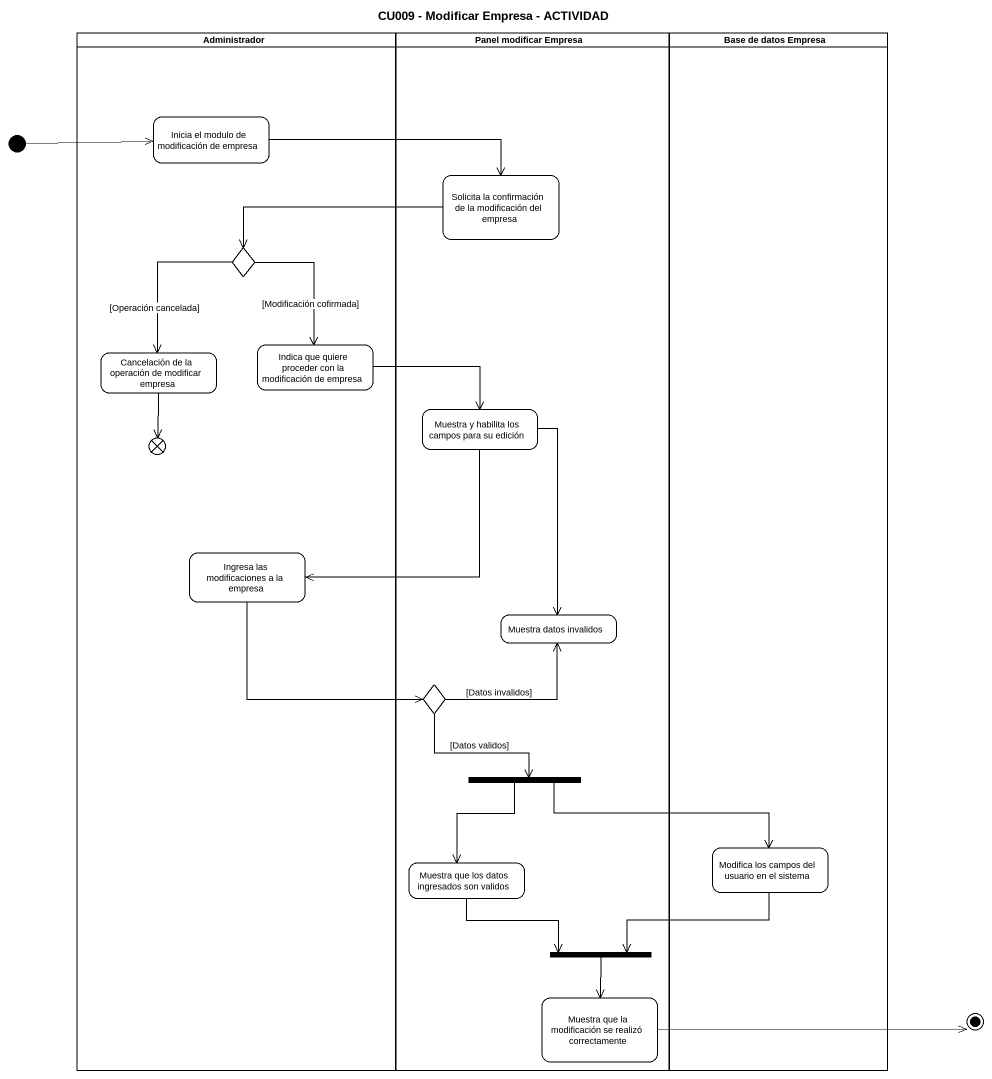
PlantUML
@startuml
title CU009 - Modificar Empresa - ACTIVIDAD
hide empty description
state Administrador <<partition>> {
  state "Inicia el modulo de modificación de empresa" as Inicia_el_modulo_de
  state choice1 <<choice>>
  state "Cancelación de la operación de modificar empresa" as Cancelación_de_la_operación
  state "Indica que quiere proceder con la modificación de empresa" as Indica_que_quiere_proceder
  state flowfinal1 <<end>>
  state "Ingresa las modificaciones a la empresa" as Ingresa_las_modificaciones
}
state "Panel modificar Empresa" as Panel_modificar_Empresa <<partition>> {
  state "Solicita la confirmación de la modificación del empresa" as Solicita_la_confirmación_de
  state "Muestra y habilita los campos para su edición" as Muestra_y_habilita_los
  state "Muestra datos invalidos" as Muestra_datos_invalidos
  state choice2 <<choice>>
  state fork1 <<fork>>
  state "Muestra que los datos ingresados son validos" as Muestra_que_los_datos
  state fork2 <<join>>
  state "Muestra que la modificación se realizó correctamente" as Muestra_que_la_modificación
}
state "Base de datos Empresa" as Base_de_datos_Empresa <<partition>> {
  state "Modifica los campos del usuario en el sistema" as Modifica_los_campos_del
}
state initial1 <<start>>
state final1 <<end>>
Inicia_el_modulo_de -right-> Solicita_la_confirmación_de
initial1 -right-> Inicia_el_modulo_de
Solicita_la_confirmación_de -left-> choice1
choice1 --> Cancelación_de_la_operación : [Operación cancelada]
choice1 --> Indica_que_quiere_proceder : [Modificación cofirmada]
Cancelación_de_la_operación --> flowfinal1
Indica_que_quiere_proceder -right-> Muestra_y_habilita_los
Muestra_y_habilita_los --> Ingresa_las_modificaciones
Muestra_y_habilita_los --> Muestra_datos_invalidos
Ingresa_las_modificaciones --> choice2
choice2 -right-> Muestra_datos_invalidos : [Datos invalidos]
choice2 --> fork1 : [Datos validos]
fork1 -right-> Modifica_los_campos_del
fork1 --> Muestra_que_los_datos
Modifica_los_campos_del -left-> fork2
Muestra_que_los_datos -right-> fork2
fork2 --> Muestra_que_la_modificación
Muestra_que_la_modificación -right-> final1
@enduml
